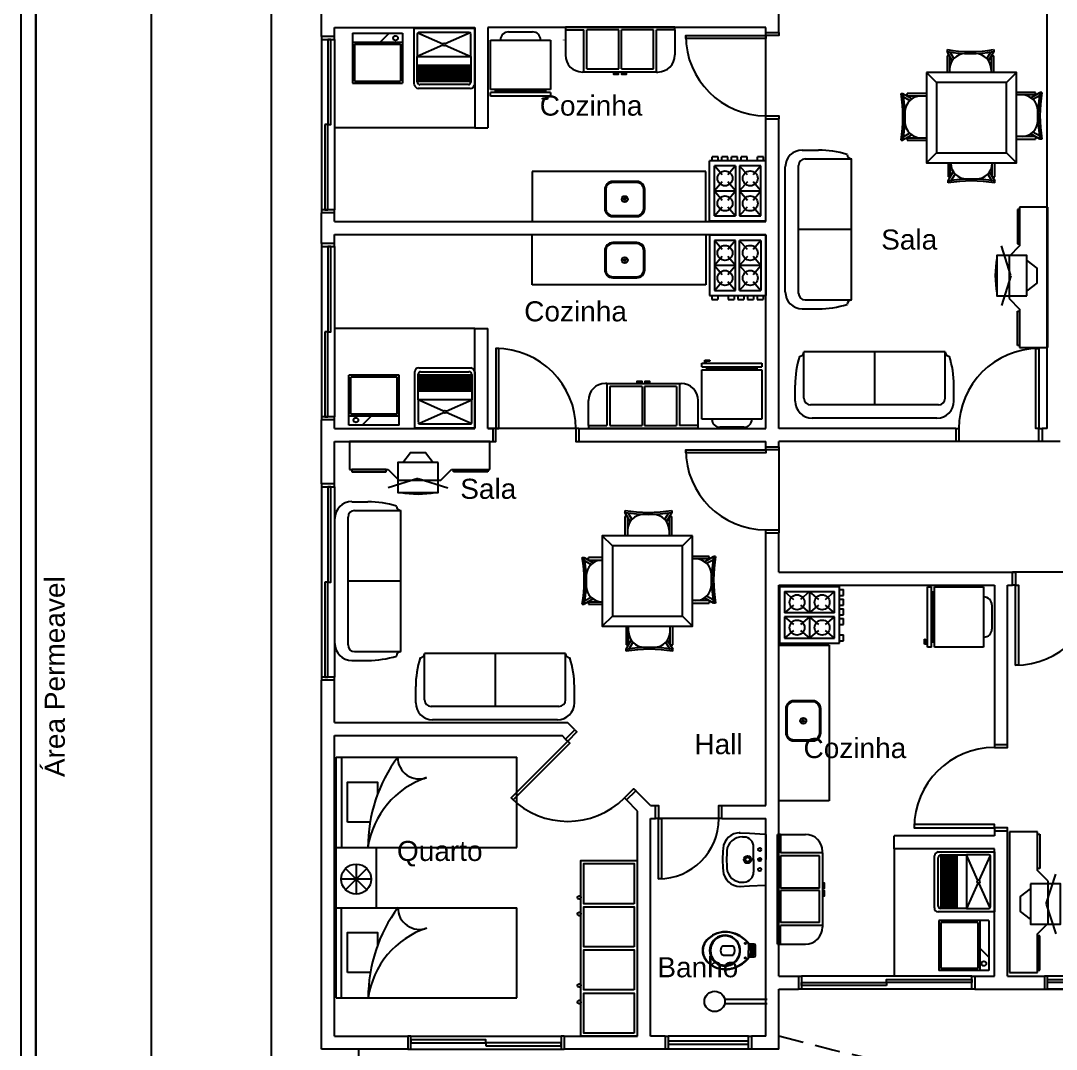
# Model space of a CAD drawing. Extents: x -120 to 178, y 5 to 129.
# Drawn here: x -120.26 to -109.93, y 27.82 to 38.08 of the extents above; entities that cross this region are included whole.
import ezdxf
from ezdxf.enums import TextEntityAlignment as Align

# ---------------------------------------------------------------- set-up
doc = ezdxf.new("R2010")
doc.units = 0
doc.header["$MEASUREMENT"] = 0
doc.linetypes.add('HIDDEN', pattern=[0.375, 0.25, -0.125])
for name, color, linetype in [('janela-porta', 6, 'CONTINUOUS'), ('moveis', 253, 'CONTINUOUS'), ('muro', 6, 'CONTINUOUS'), ('parede', 2, 'CONTINUOUS'), ('piso', 4, 'CONTINUOUS'), ('projecao', 4, 'HIDDEN'), ('texto', 7, 'CONTINUOUS')]:
    doc.layers.add(name, color=color, linetype=linetype)
doc.styles.get("Standard").update_dxf_attribs({"font": 'arial.ttf'})

msp = doc.modelspace()

# ---------------------------------------------------------------- linework, layer by layer
at = {"layer": 'janela-porta', "color": 6, "linetype": 'Continuous'}
for p, q in [((-117.262, 37.895), (-117.262, 36.195)), ((-117.132, 37.895), (-117.132, 36.195)), ((-117.262, 35.83), (-117.262, 34.13)), ((-117.132, 35.83), (-117.132, 34.13)), ((-114.692, 34.013), (-114.722, 34.013)), ((-117.262, 33.433), (-117.262, 31.533)), ((-117.132, 33.433), (-117.132, 31.533)), ((-110.772, 28.553), (-112.472, 28.553)), ((-108.217, 28.553), (-110.017, 28.553)), ((-110.772, 28.423), (-112.472, 28.423)), ((-108.217, 28.423), (-110.017, 28.423)), ((-116.37, 27.953), (-114.87, 27.953)), ((-113.002, 27.953), (-113.802, 27.953)), ((-116.37, 27.823), (-114.87, 27.823)), ((-113.002, 27.823), (-113.802, 27.823))]:
    msp.add_line(p, q, dxfattribs=at)
for points in [[(-117.262, 37.925), (-117.262, 37.895), (-117.132, 37.895), (-117.132, 37.925)], [(-112.697, 37.963), (-112.697, 37.933), (-112.827, 37.933), (-112.827, 37.963)], [(-112.827, 37.103), (-112.827, 37.133), (-112.697, 37.133), (-112.697, 37.103)], [(-117.132, 36.165), (-117.132, 36.195), (-117.262, 36.195), (-117.262, 36.165)], [(-117.262, 35.86), (-117.262, 35.83), (-117.132, 35.83), (-117.132, 35.86)], [(-117.132, 34.1), (-117.132, 34.13), (-117.262, 34.13), (-117.262, 34.1)], [(-115.552, 33.883), (-115.522, 33.883), (-115.522, 34.013), (-115.552, 34.013)], [(-114.692, 34.013), (-114.722, 34.013), (-114.722, 33.883), (-114.692, 33.883)], [(-110.932, 34.013), (-110.902, 34.013), (-110.902, 33.883), (-110.932, 33.883)], [(-110.072, 33.883), (-110.102, 33.883), (-110.102, 34.013), (-110.072, 34.013)], [(-112.697, 33.833), (-112.697, 33.803), (-112.827, 33.803), (-112.827, 33.833)], [(-117.262, 33.463), (-117.262, 33.433), (-117.132, 33.433), (-117.132, 33.463)], [(-112.827, 32.973), (-112.827, 33.003), (-112.697, 33.003), (-112.697, 32.973)], [(-110.367, 32.583), (-110.337, 32.583), (-110.337, 32.453), (-110.367, 32.453)], [(-117.132, 31.503), (-117.132, 31.533), (-117.262, 31.533), (-117.262, 31.503)], [(-114.734, 31.009), (-114.712, 30.988), (-114.804, 30.896), (-114.826, 30.917)], [(-110.547, 30.863), (-110.547, 30.833), (-110.417, 30.833), (-110.417, 30.863)], [(-114.217, 30.309), (-114.239, 30.33), (-114.147, 30.422), (-114.126, 30.401)], [(-113.927, 30.253), (-113.897, 30.253), (-113.897, 30.123), (-113.927, 30.123)], [(-113.267, 30.123), (-113.297, 30.123), (-113.297, 30.253), (-113.267, 30.253)], [(-110.417, 30.003), (-110.417, 30.033), (-110.547, 30.033), (-110.547, 30.003)], [(-112.502, 28.553), (-112.472, 28.553), (-112.472, 28.423), (-112.502, 28.423)], [(-110.742, 28.423), (-110.772, 28.423), (-110.772, 28.553), (-110.742, 28.553)], [(-110.047, 28.423), (-110.017, 28.423), (-110.017, 28.553), (-110.047, 28.553)], [(-116.4, 27.823), (-116.37, 27.823), (-116.37, 27.953), (-116.4, 27.953)], [(-114.84, 27.953), (-114.87, 27.953), (-114.87, 27.823), (-114.84, 27.823)], [(-113.832, 27.953), (-113.802, 27.953), (-113.802, 27.823), (-113.832, 27.823)], [(-112.972, 27.823), (-113.002, 27.823), (-113.002, 27.953), (-112.972, 27.953)]]:
    msp.add_lwpolyline(points, dxfattribs=at)
for points in [[(-112.827, 37.933), (-112.827, 37.903), (-113.627, 37.903), (-113.627, 37.933), (-112.827, 37.933)], [(-117.197, 37.895), (-117.197, 37.045), (-117.167, 37.045), (-117.167, 37.895), (-117.197, 37.895)], [(-117.227, 37.045), (-117.227, 36.195), (-117.197, 36.195), (-117.197, 37.045), (-117.227, 37.045)], [(-117.197, 35.83), (-117.197, 34.98), (-117.167, 34.98), (-117.167, 35.83), (-117.197, 35.83)], [(-117.227, 34.98), (-117.227, 34.13), (-117.197, 34.13), (-117.197, 34.98), (-117.227, 34.98)], [(-115.522, 34.013), (-115.492, 34.013), (-115.492, 34.813), (-115.522, 34.813), (-115.522, 34.013)], [(-110.102, 34.013), (-110.132, 34.013), (-110.132, 34.813), (-110.102, 34.813), (-110.102, 34.013)], [(-112.827, 33.803), (-112.827, 33.773), (-113.627, 33.773), (-113.627, 33.803), (-112.827, 33.803)], [(-117.197, 33.433), (-117.197, 32.483), (-117.167, 32.483), (-117.167, 33.433), (-117.197, 33.433)], [(-117.227, 32.483), (-117.227, 31.533), (-117.197, 31.533), (-117.197, 32.483), (-117.227, 32.483)], [(-110.337, 32.453), (-110.307, 32.453), (-110.307, 31.653), (-110.337, 31.653), (-110.337, 32.453)], [(-114.804, 30.896), (-114.783, 30.875), (-115.349, 30.309), (-115.37, 30.33), (-114.804, 30.896)], [(-113.897, 30.123), (-113.867, 30.123), (-113.867, 29.523), (-113.897, 29.523), (-113.897, 30.123)], [(-110.547, 30.033), (-110.547, 30.063), (-111.347, 30.063), (-111.347, 30.033), (-110.547, 30.033)], [(-111.622, 28.458), (-112.472, 28.458), (-112.472, 28.488), (-111.622, 28.488), (-111.622, 28.458)], [(-110.772, 28.488), (-111.622, 28.488), (-111.622, 28.518), (-110.772, 28.518), (-110.772, 28.488)], [(-110.017, 28.518), (-109.117, 28.518), (-109.117, 28.488), (-110.017, 28.488), (-110.017, 28.518)], [(-116.37, 27.888), (-115.62, 27.888), (-115.62, 27.918), (-116.37, 27.918), (-116.37, 27.888)], [(-113.002, 27.903), (-113.802, 27.903), (-113.802, 27.873), (-113.002, 27.873), (-113.002, 27.903)], [(-115.62, 27.858), (-114.87, 27.858), (-114.87, 27.888), (-115.62, 27.888), (-115.62, 27.858)]]:
    msp.add_lwpolyline(points, close=True, dxfattribs=at)
for centre, radius, start, end in [((-112.827, 37.933), 0.8, 180, 270), ((-115.522, 34.013), 0.8, 0, 90), ((-110.102, 34.013), 0.8, 90, 180), ((-112.827, 33.803), 0.8, 180, 270), ((-110.337, 32.453), 0.8, 270, 0), ((-110.547, 30.033), 0.8, 90, 180), ((-114.804, 30.896), 0.8, 225, 315), ((-113.897, 30.123), 0.6, 270, 360)]:
    msp.add_arc(centre, radius, start, end, dxfattribs=at)
at = {"layer": 'moveis'}
for p, q in [((-116.953, 37.959), (-116.953, 37.459)), ((-116.953, 37.959), (-116.453, 37.959)), ((-116.585, 37.959), (-116.675, 37.869)), ((-116.453, 37.959), (-116.453, 37.459)), ((-116.336, 38.006), (-115.736, 38.006)), ((-116.336, 37.444), (-116.336, 38.006)), ((-116.299, 37.962), (-116.051, 37.85)), ((-115.778, 37.962), (-116.026, 37.85)), ((-115.736, 38.006), (-115.736, 37.443)), ((-115.395, 37.97), (-115.155, 37.97)), ((-114.828, 38.02), (-113.734, 38.02)), ((-114.828, 38.02), (-114.828, 37.99)), ((-114.828, 37.99), (-114.643, 37.99)), ((-114.828, 37.99), (-114.828, 37.74)), ((-114.643, 37.57), (-114.643, 37.99)), ((-114.613, 37.6), (-114.613, 37.99)), ((-114.293, 37.99), (-114.613, 37.99)), ((-114.293, 37.6), (-114.293, 37.99)), ((-114.269, 37.6), (-114.269, 37.99)), ((-113.949, 37.99), (-114.269, 37.99)), ((-113.949, 37.6), (-113.949, 37.99)), ((-113.734, 37.99), (-113.919, 37.99)), ((-113.919, 37.57), (-113.919, 37.99)), ((-113.734, 37.99), (-113.734, 38.02)), ((-113.734, 37.99), (-113.734, 37.74)), ((-116.933, 37.849), (-116.933, 37.479)), ((-116.473, 37.849), (-116.473, 37.479)), ((-116.051, 37.839), (-116.306, 37.725)), ((-116.026, 37.839), (-115.771, 37.725)), ((-115.575, 37.397), (-115.575, 37.887)), ((-115.575, 37.887), (-114.975, 37.887)), ((-115.475, 37.887), (-115.475, 37.89)), ((-114.975, 37.887), (-114.975, 37.397)), ((-114.845, 37.89), (-114.845, 37.887)), ((-111.019, 37.793), (-111.019, 37.773)), ((-110.967, 37.684), (-111.019, 37.773)), ((-111.019, 37.731), (-111.019, 37.564)), ((-110.994, 37.731), (-111.019, 37.731)), ((-110.994, 37.731), (-110.994, 37.564)), ((-110.951, 37.704), (-110.988, 37.768)), ((-110.737, 37.754), (-110.836, 37.754)), ((-110.585, 37.768), (-110.622, 37.704)), ((-110.554, 37.773), (-110.606, 37.684)), ((-110.579, 37.731), (-110.579, 37.564)), ((-110.579, 37.731), (-110.554, 37.731)), ((-110.554, 37.793), (-110.554, 37.773)), ((-110.554, 37.564), (-110.554, 37.731)), ((-115.771, 37.634), (-116.306, 37.634)), ((-115.771, 37.624), (-116.306, 37.624)), ((-115.771, 37.614), (-116.306, 37.614)), ((-115.771, 37.604), (-116.306, 37.604)), ((-115.771, 37.594), (-116.306, 37.594)), ((-115.771, 37.579), (-116.306, 37.579)), ((-115.771, 37.564), (-116.306, 37.564)), ((-115.771, 37.549), (-116.306, 37.549)), ((-115.771, 37.534), (-116.306, 37.534)), ((-115.771, 37.514), (-116.306, 37.514)), ((-114.643, 37.57), (-114.658, 37.57)), ((-113.919, 37.57), (-114.643, 37.57)), ((-114.613, 37.6), (-114.293, 37.6)), ((-114.269, 37.6), (-113.949, 37.6)), ((-113.919, 37.57), (-113.904, 37.57)), ((-111.225, 37.564), (-111.125, 37.464)), ((-110.425, 37.464), (-110.325, 37.564)), ((-116.953, 37.459), (-116.453, 37.459)), ((-116.933, 37.479), (-116.473, 37.479)), ((-115.771, 37.494), (-116.306, 37.494)), ((-115.771, 37.474), (-116.306, 37.474)), ((-115.776, 37.406), (-116.295, 37.406)), ((-114.975, 37.397), (-115.575, 37.397)), ((-114.975, 37.367), (-115.575, 37.367)), ((-115.575, 37.329), (-115.575, 37.367)), ((-114.975, 37.329), (-115.575, 37.329)), ((-115.525, 37.367), (-115.525, 37.397)), ((-115.025, 37.389), (-115.525, 37.389)), ((-115.025, 37.382), (-115.525, 37.382)), ((-115.025, 37.375), (-115.525, 37.375)), ((-115.055, 37.299), (-115.055, 37.309)), ((-115.055, 37.309), (-115.015, 37.309)), ((-115.025, 37.397), (-115.025, 37.367)), ((-115.015, 37.309), (-115.015, 37.329)), ((-115.005, 37.329), (-115.005, 37.299)), ((-114.975, 37.367), (-114.975, 37.329)), ((-111.478, 37.355), (-111.459, 37.355)), ((-111.459, 37.355), (-111.369, 37.304)), ((-111.454, 37.324), (-111.39, 37.287)), ((-111.225, 37.355), (-111.416, 37.355)), ((-111.416, 37.331), (-111.416, 37.355)), ((-111.416, 37.331), (-111.225, 37.331)), ((-110.136, 37.366), (-110.325, 37.366)), ((-110.136, 37.341), (-110.325, 37.341)), ((-110.183, 37.314), (-110.093, 37.366)), ((-110.162, 37.298), (-110.098, 37.335)), ((-110.136, 37.341), (-110.136, 37.366)), ((-110.073, 37.366), (-110.093, 37.366)), ((-115.005, 37.299), (-115.055, 37.299)), ((-111.439, 37.172), (-111.439, 37.073)), ((-110.113, 37.084), (-110.113, 37.183)), ((-111.478, 36.89), (-111.459, 36.89)), ((-111.369, 36.942), (-111.459, 36.89)), ((-111.39, 36.959), (-111.454, 36.922)), ((-111.416, 36.915), (-111.225, 36.915)), ((-111.416, 36.915), (-111.416, 36.89)), ((-111.416, 36.89), (-111.225, 36.89)), ((-110.136, 36.926), (-110.325, 36.926)), ((-110.325, 36.901), (-110.136, 36.901)), ((-110.093, 36.901), (-110.183, 36.953)), ((-110.098, 36.932), (-110.162, 36.969)), ((-110.136, 36.926), (-110.136, 36.901)), ((-110.073, 36.901), (-110.093, 36.901)), ((-112.464, 36.792), (-112.303, 36.792)), ((-112.827, 36.684), (-113.391, 36.684)), ((-113.391, 36.084), (-113.391, 36.684)), ((-113.363, 36.684), (-113.363, 36.724)), ((-113.303, 36.724), (-113.363, 36.724)), ((-113.303, 36.684), (-113.303, 36.724)), ((-113.207, 36.724), (-113.267, 36.724)), ((-113.267, 36.684), (-113.267, 36.724)), ((-113.207, 36.684), (-113.207, 36.724)), ((-113.11, 36.724), (-113.17, 36.724)), ((-113.17, 36.684), (-113.17, 36.724)), ((-113.11, 36.684), (-113.11, 36.724)), ((-113.073, 36.684), (-113.073, 36.724)), ((-113.013, 36.724), (-113.073, 36.724)), ((-113.013, 36.684), (-113.013, 36.724)), ((-112.852, 36.724), (-112.912, 36.724)), ((-112.912, 36.684), (-112.912, 36.724)), ((-112.852, 36.684), (-112.852, 36.724)), ((-112.827, 36.084), (-112.827, 36.684)), ((-112.435, 36.704), (-111.973, 36.704)), ((-111.973, 35.296), (-111.973, 36.704)), ((-111.125, 36.764), (-111.225, 36.664)), ((-110.425, 36.764), (-110.325, 36.664)), ((-113.427, 36.578), (-115.16, 36.578)), ((-115.16, 36.578), (-115.16, 36.078)), ((-113.427, 36.078), (-113.427, 36.578)), ((-113.341, 36.134), (-113.341, 36.634)), ((-113.129, 36.634), (-113.341, 36.634)), ((-113.264, 36.543), (-113.341, 36.634)), ((-113.129, 36.634), (-113.206, 36.543)), ((-113.129, 36.634), (-113.129, 36.134)), ((-112.877, 36.634), (-113.089, 36.634)), ((-113.089, 36.634), (-113.089, 36.134)), ((-113.012, 36.543), (-113.089, 36.634)), ((-112.877, 36.634), (-112.954, 36.543)), ((-112.877, 36.134), (-112.877, 36.634)), ((-112.633, 35.377), (-112.633, 36.623)), ((-112.501, 35.362), (-112.501, 36.638)), ((-111.008, 36.664), (-111.008, 36.526)), ((-110.984, 36.526), (-110.984, 36.664)), ((-110.568, 36.526), (-110.568, 36.664)), ((-110.543, 36.526), (-110.543, 36.664)), ((-114.115, 36.478), (-114.355, 36.478)), ((-113.264, 36.475), (-113.341, 36.384)), ((-113.129, 36.384), (-113.206, 36.475)), ((-113.012, 36.475), (-113.089, 36.384)), ((-112.877, 36.384), (-112.954, 36.475)), ((-111.008, 36.483), (-110.957, 36.572)), ((-110.984, 36.526), (-111.008, 36.526)), ((-111.008, 36.463), (-111.008, 36.483)), ((-110.977, 36.488), (-110.94, 36.552)), ((-110.825, 36.503), (-110.726, 36.503)), ((-110.612, 36.552), (-110.575, 36.488)), ((-110.595, 36.572), (-110.543, 36.483)), ((-110.568, 36.526), (-110.543, 36.526)), ((-110.543, 36.463), (-110.543, 36.483)), ((-114.435, 36.398), (-114.435, 36.208)), ((-114.425, 36.398), (-114.425, 36.208)), ((-114.115, 36.468), (-114.355, 36.468)), ((-114.045, 36.208), (-114.045, 36.398)), ((-114.035, 36.208), (-114.035, 36.398)), ((-113.341, 36.384), (-113.129, 36.384)), ((-113.341, 36.384), (-113.264, 36.293)), ((-113.206, 36.293), (-113.129, 36.384)), ((-113.089, 36.384), (-112.877, 36.384)), ((-113.089, 36.384), (-113.012, 36.293)), ((-112.954, 36.293), (-112.877, 36.384)), ((-113.341, 36.134), (-113.264, 36.225)), ((-113.206, 36.225), (-113.129, 36.134)), ((-113.089, 36.134), (-113.012, 36.225)), ((-112.954, 36.225), (-112.877, 36.134)), ((-110.295, 36.2), (-110.316, 36.2)), ((-110.316, 36.2), (-110.316, 35.857)), ((-110.295, 36.221), (-110.295, 35.836)), ((-110.015, 36.221), (-110.295, 36.221)), ((-110.295, 35.857), (-110.295, 36.2)), ((-110.015, 34.821), (-110.015, 36.221)), ((-114.355, 36.138), (-114.115, 36.138)), ((-114.355, 36.128), (-114.115, 36.128)), ((-113.391, 36.084), (-112.827, 36.084)), ((-113.341, 36.134), (-113.129, 36.134)), ((-113.089, 36.134), (-112.877, 36.134)), ((-111.973, 36), (-112.501, 36)), ((-115.16, 35.448), (-115.16, 35.948)), ((-114.115, 35.868), (-114.355, 35.868)), ((-114.115, 35.858), (-114.355, 35.858)), ((-113.427, 35.948), (-113.427, 35.448)), ((-113.391, 35.941), (-113.391, 35.341)), ((-112.827, 35.941), (-113.391, 35.941)), ((-113.341, 35.891), (-113.341, 35.391)), ((-113.129, 35.891), (-113.341, 35.891)), ((-113.264, 35.8), (-113.341, 35.891)), ((-113.129, 35.891), (-113.206, 35.8)), ((-113.129, 35.391), (-113.129, 35.891)), ((-112.877, 35.891), (-113.089, 35.891)), ((-113.089, 35.391), (-113.089, 35.891)), ((-113.012, 35.8), (-113.089, 35.891)), ((-112.877, 35.891), (-112.954, 35.8)), ((-112.877, 35.891), (-112.877, 35.391)), ((-112.827, 35.941), (-112.827, 35.341)), ((-110.316, 35.857), (-110.295, 35.857)), ((-114.435, 35.788), (-114.435, 35.598)), ((-114.425, 35.788), (-114.425, 35.598)), ((-114.045, 35.598), (-114.045, 35.788)), ((-114.035, 35.598), (-114.035, 35.788)), ((-110.382, 35.541), (-110.476, 35.836)), ((-110.295, 35.836), (-110.4, 35.731)), ((-113.264, 35.731), (-113.341, 35.641)), ((-113.129, 35.641), (-113.206, 35.731)), ((-113.012, 35.731), (-113.089, 35.641)), ((-112.877, 35.641), (-112.954, 35.731)), ((-110.4, 35.731), (-110.4, 35.311)), ((-113.129, 35.641), (-113.341, 35.641)), ((-113.341, 35.641), (-113.264, 35.55)), ((-113.206, 35.55), (-113.129, 35.641)), ((-112.877, 35.641), (-113.089, 35.641)), ((-113.089, 35.641), (-113.012, 35.55)), ((-112.954, 35.55), (-112.877, 35.641)), ((-113.427, 35.448), (-115.16, 35.448)), ((-114.355, 35.528), (-114.115, 35.528)), ((-114.355, 35.518), (-114.115, 35.518)), ((-113.341, 35.391), (-113.264, 35.481)), ((-113.206, 35.481), (-113.129, 35.391)), ((-113.089, 35.391), (-113.012, 35.481)), ((-112.954, 35.481), (-112.877, 35.391)), ((-110.382, 35.536), (-110.476, 35.241)), ((-113.391, 35.341), (-112.827, 35.341)), ((-113.366, 35.341), (-113.366, 35.301)), ((-113.341, 35.391), (-113.129, 35.391)), ((-113.306, 35.341), (-113.306, 35.301)), ((-113.205, 35.341), (-113.205, 35.301)), ((-113.145, 35.341), (-113.145, 35.301)), ((-113.108, 35.341), (-113.108, 35.301)), ((-113.089, 35.391), (-112.877, 35.391)), ((-113.048, 35.341), (-113.048, 35.301)), ((-113.012, 35.341), (-113.012, 35.301)), ((-112.952, 35.341), (-112.952, 35.301)), ((-112.915, 35.341), (-112.915, 35.301)), ((-112.855, 35.341), (-112.855, 35.301)), ((-113.366, 35.301), (-113.306, 35.301)), ((-113.205, 35.301), (-113.145, 35.301)), ((-113.108, 35.301), (-113.048, 35.301)), ((-113.012, 35.301), (-112.952, 35.301)), ((-112.915, 35.301), (-112.855, 35.301)), ((-112.435, 35.296), (-111.973, 35.296)), ((-110.4, 35.311), (-110.295, 35.206)), ((-112.464, 35.208), (-112.303, 35.208)), ((-110.316, 34.842), (-110.316, 35.185)), ((-110.316, 35.185), (-110.295, 35.185)), ((-110.295, 35.206), (-110.295, 34.821)), ((-110.295, 35.185), (-110.295, 34.842)), ((-110.295, 34.842), (-110.316, 34.842)), ((-110.295, 34.821), (-110.015, 34.821)), ((-112.447, 34.316), (-112.447, 34.778)), ((-111.039, 34.778), (-112.447, 34.778)), ((-111.743, 34.778), (-111.743, 34.25)), ((-111.039, 34.316), (-111.039, 34.778)), ((-116.291, 34.619), (-115.772, 34.619)), ((-113.466, 34.629), (-113.466, 34.667)), ((-113.466, 34.667), (-112.866, 34.667)), ((-113.466, 34.629), (-112.866, 34.629)), ((-113.436, 34.667), (-113.436, 34.697)), ((-113.436, 34.697), (-113.386, 34.697)), ((-113.386, 34.687), (-113.426, 34.687)), ((-113.426, 34.687), (-113.426, 34.667)), ((-113.416, 34.599), (-113.416, 34.629)), ((-113.416, 34.621), (-112.916, 34.621)), ((-113.416, 34.614), (-112.916, 34.614)), ((-113.386, 34.697), (-113.386, 34.687)), ((-112.916, 34.629), (-112.916, 34.599)), ((-112.866, 34.667), (-112.866, 34.629)), ((-116.487, 34.547), (-116.987, 34.547)), ((-116.987, 34.047), (-116.987, 34.547)), ((-116.507, 34.527), (-116.967, 34.527)), ((-116.967, 34.157), (-116.967, 34.527)), ((-116.507, 34.157), (-116.507, 34.527)), ((-116.487, 34.047), (-116.487, 34.547)), ((-116.331, 34.019), (-116.331, 34.582)), ((-116.296, 34.551), (-115.762, 34.551)), ((-116.296, 34.531), (-115.762, 34.531)), ((-116.296, 34.511), (-115.762, 34.511)), ((-115.731, 34.581), (-115.731, 34.019)), ((-113.466, 34.599), (-112.866, 34.599)), ((-113.466, 34.109), (-113.466, 34.599)), ((-113.416, 34.607), (-112.916, 34.607)), ((-112.866, 34.599), (-112.866, 34.109)), ((-116.296, 34.491), (-115.762, 34.491)), ((-116.296, 34.476), (-115.762, 34.476)), ((-116.296, 34.461), (-115.762, 34.461)), ((-116.296, 34.446), (-115.762, 34.446)), ((-116.296, 34.431), (-115.762, 34.431)), ((-116.296, 34.421), (-115.762, 34.421)), ((-116.296, 34.411), (-115.762, 34.411)), ((-114.413, 34.464), (-114.428, 34.464)), ((-114.413, 34.464), (-113.688, 34.464)), ((-114.413, 34.464), (-114.413, 34.044)), ((-114.383, 34.434), (-114.383, 34.044)), ((-114.063, 34.434), (-114.383, 34.434)), ((-114.063, 34.434), (-114.063, 34.044)), ((-114.038, 34.434), (-114.038, 34.044)), ((-113.718, 34.434), (-114.038, 34.434)), ((-113.718, 34.434), (-113.718, 34.044)), ((-113.688, 34.464), (-113.688, 34.044)), ((-113.688, 34.464), (-113.673, 34.464)), ((-112.535, 34.287), (-112.535, 34.448)), ((-110.951, 34.287), (-110.951, 34.448)), ((-116.296, 34.401), (-115.762, 34.401)), ((-116.296, 34.391), (-115.762, 34.391)), ((-116.042, 34.186), (-116.296, 34.3)), ((-116.016, 34.186), (-115.762, 34.3)), ((-114.598, 34.044), (-114.598, 34.294)), ((-113.503, 34.044), (-113.503, 34.294)), ((-111.105, 34.25), (-112.381, 34.25)), ((-116.855, 34.047), (-116.765, 34.137)), ((-116.289, 34.063), (-116.042, 34.174)), ((-115.769, 34.063), (-116.016, 34.174)), ((-112.866, 34.109), (-113.466, 34.109)), ((-113.366, 34.106), (-113.366, 34.109)), ((-112.966, 34.109), (-112.966, 34.106)), ((-111.12, 34.118), (-112.366, 34.118)), ((-116.487, 34.047), (-116.987, 34.047)), ((-115.731, 34.019), (-116.331, 34.019)), ((-114.598, 34.044), (-114.598, 34.014)), ((-114.598, 34.044), (-114.413, 34.044)), ((-113.503, 34.014), (-114.598, 34.014)), ((-114.383, 34.044), (-114.063, 34.044)), ((-114.038, 34.044), (-113.718, 34.044)), ((-113.503, 34.044), (-113.688, 34.044)), ((-113.503, 34.014), (-113.503, 34.044)), ((-113.046, 34.026), (-113.286, 34.026)), ((-115.58, 33.884), (-116.98, 33.884)), ((-116.98, 33.884), (-116.98, 33.604)), ((-115.58, 33.604), (-115.58, 33.884)), ((-116.98, 33.604), (-116.595, 33.604)), ((-116.616, 33.604), (-116.959, 33.604)), ((-116.959, 33.604), (-116.959, 33.583)), ((-116.959, 33.583), (-116.616, 33.583)), ((-116.616, 33.583), (-116.616, 33.604)), ((-116.595, 33.604), (-116.49, 33.499)), ((-116.07, 33.499), (-115.965, 33.604)), ((-115.965, 33.604), (-115.58, 33.604)), ((-115.944, 33.604), (-115.601, 33.604)), ((-115.944, 33.583), (-115.944, 33.604)), ((-115.601, 33.583), (-115.944, 33.583)), ((-115.601, 33.604), (-115.601, 33.583)), ((-116.3, 33.517), (-116.596, 33.422)), ((-116.49, 33.499), (-116.07, 33.499)), ((-116.295, 33.517), (-116, 33.422)), ((-116.959, 33.284), (-116.798, 33.284)), ((-116.93, 33.196), (-116.468, 33.196)), ((-116.468, 31.789), (-116.468, 33.196)), ((-114.233, 33.197), (-114.233, 33.177)), ((-114.181, 33.088), (-114.233, 33.177)), ((-114.164, 33.109), (-114.201, 33.172)), ((-113.799, 33.172), (-113.836, 33.109)), ((-113.767, 33.177), (-113.819, 33.088)), ((-113.767, 33.197), (-113.767, 33.177)), ((-117.127, 31.87), (-117.127, 33.116)), ((-116.996, 31.855), (-116.996, 33.13)), ((-114.233, 33.135), (-114.233, 32.944)), ((-114.208, 33.135), (-114.233, 33.135)), ((-114.208, 33.135), (-114.208, 32.944)), ((-113.951, 33.158), (-114.05, 33.158)), ((-113.792, 33.135), (-113.792, 32.944)), ((-113.792, 33.135), (-113.767, 33.135)), ((-113.767, 32.944), (-113.767, 33.135)), ((-114.359, 32.844), (-114.459, 32.944)), ((-113.559, 32.944), (-113.659, 32.844)), ((-114.66, 32.727), (-114.64, 32.727)), ((-114.64, 32.727), (-114.55, 32.675)), ((-114.635, 32.696), (-114.571, 32.659)), ((-114.459, 32.727), (-114.597, 32.727)), ((-114.597, 32.702), (-114.597, 32.727)), ((-114.597, 32.702), (-114.459, 32.702)), ((-113.392, 32.738), (-113.559, 32.738)), ((-113.392, 32.713), (-113.559, 32.713)), ((-113.439, 32.686), (-113.349, 32.738)), ((-113.418, 32.67), (-113.354, 32.706)), ((-113.392, 32.713), (-113.392, 32.738)), ((-113.33, 32.738), (-113.349, 32.738)), ((-113.369, 32.456), (-113.369, 32.555)), ((-116.468, 32.493), (-116.996, 32.493)), ((-114.62, 32.544), (-114.62, 32.445)), ((-113.354, 32.304), (-113.418, 32.341)), ((-112.691, 32.437), (-112.691, 31.873)), ((-112.691, 32.437), (-112.091, 32.437)), ((-112.641, 32.387), (-112.141, 32.387)), ((-112.641, 32.387), (-112.641, 32.175)), ((-112.641, 32.387), (-112.55, 32.31)), ((-112.391, 32.387), (-112.481, 32.31)), ((-112.391, 32.387), (-112.391, 32.175)), ((-112.3, 32.31), (-112.391, 32.387)), ((-112.231, 32.31), (-112.141, 32.387)), ((-112.141, 32.175), (-112.141, 32.387)), ((-112.091, 31.873), (-112.091, 32.437)), ((-112.091, 32.409), (-112.051, 32.409)), ((-112.091, 32.349), (-112.051, 32.349)), ((-112.051, 32.349), (-112.051, 32.409)), ((-111.213, 32.434), (-111.175, 32.434)), ((-111.213, 31.834), (-111.213, 32.434)), ((-111.175, 31.834), (-111.175, 32.434)), ((-111.175, 32.384), (-111.145, 32.384)), ((-111.167, 31.884), (-111.167, 32.384)), ((-111.16, 31.884), (-111.16, 32.384)), ((-111.153, 31.884), (-111.153, 32.384)), ((-111.145, 32.434), (-110.655, 32.434)), ((-111.145, 31.834), (-111.145, 32.434)), ((-110.655, 32.434), (-110.655, 31.834)), ((-114.66, 32.262), (-114.64, 32.262)), ((-114.55, 32.314), (-114.64, 32.262)), ((-114.571, 32.33), (-114.635, 32.294)), ((-114.597, 32.287), (-114.459, 32.287)), ((-114.597, 32.287), (-114.597, 32.262)), ((-114.597, 32.262), (-114.459, 32.262)), ((-113.392, 32.298), (-113.559, 32.298)), ((-113.559, 32.273), (-113.392, 32.273)), ((-113.349, 32.273), (-113.439, 32.325)), ((-113.392, 32.298), (-113.392, 32.273)), ((-113.33, 32.273), (-113.349, 32.273)), ((-112.55, 32.252), (-112.641, 32.175)), ((-112.481, 32.252), (-112.391, 32.175)), ((-112.391, 32.175), (-112.3, 32.252)), ((-112.141, 32.175), (-112.231, 32.252)), ((-112.091, 32.313), (-112.051, 32.313)), ((-112.091, 32.253), (-112.051, 32.253)), ((-112.051, 32.253), (-112.051, 32.313)), ((-110.655, 32.334), (-110.652, 32.334)), ((-110.572, 32.254), (-110.572, 32.014)), ((-114.359, 32.144), (-114.459, 32.044)), ((-113.659, 32.144), (-113.559, 32.044)), ((-112.141, 32.175), (-112.641, 32.175)), ((-112.141, 32.135), (-112.641, 32.135)), ((-112.641, 32.135), (-112.641, 31.923)), ((-112.641, 32.135), (-112.55, 32.058)), ((-112.391, 32.135), (-112.481, 32.058)), ((-112.391, 32.135), (-112.391, 31.923)), ((-112.3, 32.058), (-112.391, 32.135)), ((-112.231, 32.058), (-112.141, 32.135)), ((-112.141, 31.923), (-112.141, 32.135)), ((-112.091, 32.216), (-112.051, 32.216)), ((-112.091, 32.156), (-112.051, 32.156)), ((-112.051, 32.156), (-112.051, 32.216)), ((-114.222, 32.044), (-114.222, 31.855)), ((-114.197, 31.855), (-114.197, 32.044)), ((-113.782, 31.855), (-113.782, 32.044)), ((-113.757, 31.855), (-113.757, 32.044)), ((-112.091, 32.119), (-112.051, 32.119)), ((-112.091, 32.059), (-112.051, 32.059)), ((-112.051, 32.059), (-112.051, 32.119)), ((-112.55, 32), (-112.641, 31.923)), ((-112.481, 32), (-112.391, 31.923)), ((-112.391, 31.923), (-112.3, 32)), ((-112.141, 31.923), (-112.231, 32)), ((-112.091, 31.958), (-112.051, 31.958)), ((-112.051, 31.898), (-112.051, 31.958)), ((-110.652, 31.934), (-110.655, 31.934)), ((-114.222, 31.812), (-114.17, 31.901)), ((-114.197, 31.855), (-114.222, 31.855)), ((-114.19, 31.817), (-114.153, 31.881)), ((-114.039, 31.832), (-113.94, 31.832)), ((-113.825, 31.881), (-113.788, 31.817)), ((-113.809, 31.901), (-113.757, 31.812)), ((-113.782, 31.855), (-113.757, 31.855)), ((-112.697, 31.853), (-112.197, 31.853)), ((-112.691, 31.873), (-112.091, 31.873)), ((-112.641, 31.923), (-112.141, 31.923)), ((-112.197, 31.853), (-112.197, 30.302)), ((-112.091, 31.898), (-112.051, 31.898)), ((-111.243, 31.864), (-111.243, 31.914)), ((-111.243, 31.914), (-111.233, 31.914)), ((-111.213, 31.864), (-111.243, 31.864)), ((-111.233, 31.914), (-111.233, 31.874)), ((-111.233, 31.874), (-111.213, 31.874)), ((-111.175, 31.834), (-111.213, 31.834)), ((-111.145, 31.884), (-111.175, 31.884)), ((-110.655, 31.834), (-111.145, 31.834)), ((-116.93, 31.789), (-116.468, 31.789)), ((-116.233, 31.308), (-116.233, 31.77)), ((-114.826, 31.77), (-116.233, 31.77)), ((-115.529, 31.77), (-115.529, 31.242)), ((-114.826, 31.308), (-114.826, 31.77)), ((-114.222, 31.792), (-114.222, 31.812)), ((-113.757, 31.792), (-113.757, 31.812)), ((-116.959, 31.701), (-116.798, 31.701)), ((-116.321, 31.279), (-116.321, 31.44)), ((-114.738, 31.279), (-114.738, 31.44)), ((-114.892, 31.242), (-116.167, 31.242)), ((-112.629, 31.219), (-112.629, 30.979)), ((-112.619, 31.219), (-112.619, 30.979)), ((-112.359, 31.299), (-112.549, 31.299)), ((-112.359, 31.289), (-112.549, 31.289)), ((-112.289, 30.979), (-112.289, 31.219)), ((-112.279, 30.979), (-112.279, 31.219)), ((-114.906, 31.11), (-116.152, 31.11)), ((-112.549, 30.909), (-112.359, 30.909)), ((-112.549, 30.899), (-112.359, 30.899)), ((-117.113, 30.735), (-115.313, 30.735)), ((-117.113, 28.335), (-117.113, 30.735)), ((-117.063, 30.735), (-117.063, 29.835)), ((-115.313, 29.835), (-115.313, 30.735)), ((-112.197, 30.302), (-112.697, 30.302)), ((-113.094, 29.982), (-112.989, 29.977)), ((-113.085, 29.982), (-113.094, 29.982)), ((-112.989, 29.977), (-112.834, 29.969)), ((-112.712, 28.872), (-112.712, 29.966)), ((-112.682, 29.966), (-112.712, 29.966)), ((-112.682, 29.966), (-112.682, 29.781)), ((-112.682, 29.966), (-112.432, 29.966)), ((-110.116, 29.99), (-110.396, 29.99)), ((-110.396, 29.99), (-110.396, 28.59)), ((-110.116, 29.605), (-110.116, 29.99)), ((-110.116, 29.626), (-110.116, 29.969)), ((-110.116, 29.969), (-110.095, 29.969)), ((-110.095, 29.969), (-110.095, 29.626)), ((-113.059, 29.94), (-113.044, 29.94)), ((-112.829, 29.964), (-112.829, 29.715)), ((-117.113, 29.835), (-115.313, 29.835)), ((-116.713, 29.235), (-116.713, 29.835)), ((-112.949, 29.715), (-112.949, 29.84)), ((-112.262, 29.781), (-112.682, 29.781)), ((-112.262, 29.781), (-112.262, 29.796)), ((-112.262, 29.781), (-112.262, 29.057)), ((-111.108, 29.792), (-110.546, 29.792)), ((-111.078, 29.227), (-111.078, 29.761)), ((-111.058, 29.227), (-111.058, 29.761)), ((-111.038, 29.227), (-111.038, 29.761)), ((-111.018, 29.227), (-111.018, 29.761)), ((-111.003, 29.227), (-111.003, 29.761)), ((-110.988, 29.227), (-110.988, 29.761)), ((-110.973, 29.227), (-110.973, 29.761)), ((-110.958, 29.227), (-110.958, 29.761)), ((-110.948, 29.227), (-110.948, 29.761)), ((-110.938, 29.227), (-110.938, 29.761)), ((-110.928, 29.227), (-110.928, 29.761)), ((-110.918, 29.227), (-110.918, 29.761)), ((-110.713, 29.507), (-110.827, 29.761)), ((-110.546, 29.792), (-110.546, 29.192)), ((-116.915, 29.67), (-116.915, 29.37)), ((-112.949, 29.715), (-112.949, 29.59)), ((-112.879, 29.715), (-112.899, 29.715)), ((-112.889, 29.725), (-112.889, 29.705)), ((-112.829, 29.466), (-112.829, 29.715)), ((-112.292, 29.751), (-112.682, 29.751)), ((-112.682, 29.751), (-112.682, 29.431)), ((-112.292, 29.431), (-112.292, 29.751)), ((-111.146, 29.232), (-111.146, 29.751)), ((-110.59, 29.755), (-110.701, 29.507)), ((-116.809, 29.414), (-117.021, 29.626)), ((-116.809, 29.626), (-117.021, 29.414)), ((-110.095, 29.626), (-110.116, 29.626)), ((-110.011, 29.5), (-110.116, 29.605)), ((-110.029, 29.275), (-109.935, 29.57)), ((-116.765, 29.52), (-117.065, 29.52)), ((-113.094, 29.447), (-112.989, 29.453)), ((-113.059, 29.489), (-113.044, 29.49)), ((-112.989, 29.453), (-112.834, 29.461)), ((-110.713, 29.481), (-110.827, 29.227)), ((-110.59, 29.234), (-110.701, 29.482)), ((-110.011, 29.08), (-110.011, 29.5)), ((-112.292, 29.431), (-112.682, 29.431)), ((-112.292, 29.407), (-112.682, 29.407)), ((-112.682, 29.407), (-112.682, 29.087)), ((-112.292, 29.087), (-112.292, 29.407)), ((-110.029, 29.27), (-109.935, 28.974)), ((-117.113, 29.235), (-115.313, 29.235)), ((-117.063, 28.335), (-117.063, 29.235)), ((-115.313, 28.335), (-115.313, 29.235)), ((-110.546, 29.192), (-111.109, 29.192)), ((-112.292, 29.087), (-112.682, 29.087)), ((-112.682, 28.872), (-112.682, 29.057)), ((-112.262, 29.057), (-112.682, 29.057)), ((-112.262, 29.057), (-112.262, 29.042)), ((-110.602, 29.108), (-111.102, 29.108)), ((-111.102, 29.108), (-111.102, 28.608)), ((-110.712, 29.088), (-111.082, 29.088)), ((-111.082, 29.088), (-111.082, 28.628)), ((-110.602, 29.108), (-110.602, 28.608)), ((-110.116, 28.975), (-110.011, 29.08)), ((-110.116, 28.59), (-110.116, 28.975)), ((-110.116, 28.954), (-110.116, 28.611)), ((-110.095, 28.954), (-110.116, 28.954)), ((-110.095, 28.611), (-110.095, 28.954)), ((-113.155, 28.852), (-113.251, 28.852)), ((-113.001, 28.876), (-113.001, 28.882)), ((-113.001, 28.87), (-113.001, 28.876)), ((-113.001, 28.87), (-113.001, 28.807)), ((-112.943, 28.87), (-113.001, 28.87)), ((-112.957, 28.86), (-113.001, 28.86)), ((-112.993, 28.843), (-112.982, 28.843)), ((-112.977, 28.807), (-112.977, 28.843)), ((-112.966, 28.839), (-112.966, 28.807)), ((-112.949, 28.807), (-112.949, 28.852)), ((-112.931, 28.807), (-112.931, 28.859)), ((-112.712, 28.872), (-112.682, 28.872)), ((-112.682, 28.872), (-112.432, 28.872)), ((-110.602, 28.741), (-110.692, 28.83)), ((-113.251, 28.763), (-113.155, 28.763)), ((-113.001, 28.745), (-113.001, 28.807)), ((-113.001, 28.755), (-112.957, 28.755)), ((-113.001, 28.745), (-112.943, 28.745)), ((-113.001, 28.738), (-113.001, 28.745)), ((-113.001, 28.733), (-113.001, 28.738)), ((-112.993, 28.771), (-112.982, 28.771)), ((-112.977, 28.772), (-112.977, 28.807)), ((-112.966, 28.776), (-112.966, 28.807)), ((-112.949, 28.762), (-112.949, 28.807)), ((-112.931, 28.756), (-112.931, 28.807)), ((-110.712, 28.628), (-111.082, 28.628)), ((-110.602, 28.608), (-111.102, 28.608)), ((-110.396, 28.59), (-110.116, 28.59)), ((-110.116, 28.611), (-110.095, 28.611)), ((-117.113, 28.335), (-115.313, 28.335)), ((-112.813, 28.32), (-113.238, 28.32)), ((-113.238, 28.28), (-112.813, 28.28))]:
    msp.add_line(p, q, dxfattribs=at)
for points in [[(-116.306, 37.95), (-116.306, 37.725)], [(-116.306, 37.725), (-115.771, 37.725), (-115.771, 37.949)], [(-115.786, 37.965), (-116.292, 37.965)], [(-116.953, 37.869), (-116.453, 37.869)], [(-116.933, 37.849), (-116.473, 37.849)], [(-116.306, 37.725), (-115.771, 37.725), (-115.771, 37.468)], [(-116.306, 37.473), (-116.306, 37.725)], [(-115.794, 37.444), (-116.277, 37.444)], [(-110.222, 35.689), (-110.122, 35.614), (-110.122, 35.464), (-110.222, 35.389)], [(-115.762, 34.3), (-116.296, 34.3), (-116.296, 34.557)], [(-116.273, 34.581), (-115.791, 34.581)], [(-115.762, 34.552), (-115.762, 34.3)], [(-115.762, 34.3), (-116.296, 34.3), (-116.296, 34.076)], [(-115.762, 34.075), (-115.762, 34.3)], [(-116.487, 34.137), (-116.987, 34.137)], [(-116.507, 34.157), (-116.967, 34.157)], [(-116.281, 34.06), (-115.775, 34.06)], [(-116.448, 33.676), (-116.373, 33.776), (-116.223, 33.776), (-116.148, 33.676)], [(-117.001, 30.088), (-117.001, 30.488), (-116.701, 30.488), (-116.701, 30.361)], [(-116.774, 30.088), (-117.001, 30.088)], [(-110.827, 29.761), (-110.827, 29.227), (-111.084, 29.227)], [(-111.079, 29.761), (-110.827, 29.761)], [(-110.827, 29.761), (-110.827, 29.227), (-110.603, 29.227)], [(-110.602, 29.761), (-110.827, 29.761)], [(-111.108, 29.25), (-111.108, 29.732)], [(-110.587, 29.242), (-110.587, 29.748)], [(-110.188, 29.122), (-110.288, 29.197), (-110.288, 29.347), (-110.188, 29.422)], [(-110.712, 29.088), (-110.712, 28.628)], [(-110.692, 29.108), (-110.692, 28.608)], [(-117.001, 28.588), (-117.001, 28.988), (-116.701, 28.988), (-116.701, 28.861)], [(-116.774, 28.588), (-117.001, 28.588)]]:
    msp.add_lwpolyline(points, dxfattribs=at)
for points in [[(-114.346, 37.56), (-114.346, 37.55), (-114.296, 37.55), (-114.296, 37.56), (-114.346, 37.56)], [(-114.269, 37.56), (-114.269, 37.55), (-114.219, 37.55), (-114.219, 37.56), (-114.269, 37.56)], [(-111.225, 37.564), (-111.225, 36.664), (-110.325, 36.664), (-110.325, 37.564), (-111.225, 37.564)], [(-111.125, 37.464), (-111.125, 36.764), (-110.425, 36.764), (-110.425, 37.464), (-111.125, 37.464)], [(-110.222, 35.339), (-110.222, 35.739), (-110.522, 35.739), (-110.522, 35.339), (-110.222, 35.339)], [(-114.063, 34.474), (-114.063, 34.484), (-114.113, 34.484), (-114.113, 34.474), (-114.063, 34.474)], [(-113.986, 34.474), (-113.986, 34.484), (-114.036, 34.484), (-114.036, 34.474), (-113.986, 34.474)], [(-116.098, 33.676), (-116.498, 33.676), (-116.498, 33.376), (-116.098, 33.376), (-116.098, 33.676)], [(-113.559, 32.944), (-114.459, 32.944), (-114.459, 32.044), (-113.559, 32.044), (-113.559, 32.944)], [(-113.659, 32.844), (-114.359, 32.844), (-114.359, 32.144), (-113.659, 32.144), (-113.659, 32.844)], [(-114.112, 27.954), (-114.672, 27.954), (-114.672, 29.704), (-114.112, 29.704), (-114.112, 27.954)], [(-114.142, 29.274), (-114.642, 29.274), (-114.642, 29.674), (-114.142, 29.674), (-114.142, 29.274)], [(-112.252, 29.431), (-112.242, 29.431), (-112.242, 29.481), (-112.252, 29.481), (-112.252, 29.431)], [(-110.188, 29.472), (-110.188, 29.072), (-109.888, 29.072), (-109.888, 29.472), (-110.188, 29.472)], [(-112.252, 29.354), (-112.242, 29.354), (-112.242, 29.404), (-112.252, 29.404), (-112.252, 29.354)], [(-114.142, 28.844), (-114.642, 28.844), (-114.642, 29.244), (-114.142, 29.244), (-114.142, 28.844)], [(-114.142, 28.414), (-114.642, 28.414), (-114.642, 28.814), (-114.142, 28.814), (-114.142, 28.414)], [(-114.142, 27.984), (-114.642, 27.984), (-114.642, 28.384), (-114.142, 28.384), (-114.142, 27.984)]]:
    msp.add_lwpolyline(points, close=True, dxfattribs=at)
for centre, radius in [((-116.522, 37.908), 0.0235), ((-116.038, 37.845), 0.014), ((-113.235, 36.509), 0.075), ((-112.983, 36.509), 0.075), ((-114.235, 36.303), 0.03), ((-114.235, 36.303), 0.01), ((-113.235, 36.259), 0.075), ((-112.983, 36.259), 0.075), ((-113.235, 35.766), 0.075), ((-112.983, 35.766), 0.075), ((-114.235, 35.693), 0.03), ((-114.235, 35.693), 0.01), ((-113.235, 35.516), 0.075), ((-112.983, 35.516), 0.075), ((-116.917, 34.098), 0.0235), ((-116.029, 34.18), 0.014), ((-112.516, 32.281), 0.075), ((-112.266, 32.281), 0.075), ((-112.516, 32.029), 0.075), ((-112.266, 32.029), 0.075), ((-112.454, 31.099), 0.03), ((-112.454, 31.099), 0.01), ((-112.889, 29.815), 0.016), ((-116.915, 29.52), 0.15), ((-113.009, 29.715), 0.0375), ((-113.009, 29.715), 0.0225), ((-112.889, 29.715), 0.016), ((-112.889, 29.615), 0.016), ((-110.707, 29.494), 0.014), ((-114.69, 29.336), 0.017), ((-114.69, 29.172), 0.017), ((-113.031, 28.88), 0.0075), ((-113.031, 28.734), 0.0075), ((-110.652, 28.678), 0.0235), ((-114.69, 28.458), 0.017), ((-113.338, 28.3), 0.102), ((-114.69, 28.294), 0.017)]:
    msp.add_circle(centre, radius, dxfattribs=at)
for centre, radius, start, end in [((-116.288, 37.947), 0.0177, 102.1026, 173.8845), ((-115.789, 37.947), 0.0184, 7.0184, 80.5046), ((-115.395, 37.89), 0.08, 90, 180), ((-115.155, 37.89), 0.08, 0, 90), ((-114.658, 37.74), 0.17, 180, 270), ((-113.904, 37.74), 0.17, 270, 0), ((-110.787, 39.15), 1.376, 260.271, 279.729), ((-110.787, 39.13), 1.376, 260.271, 279.729), ((-110.836, 37.595), 0.158, 90, 180), ((-110.737, 37.595), 0.158, 0, 90), ((-116.288, 37.454), 0.0487, 192.4292, 261.6035), ((-116.277, 37.472), 0.0285, 177.0729, 271.0669), ((-115.798, 37.471), 0.0273, 278.11, 354.3155), ((-115.776, 37.446), 0.04, 270.092, 355.5284), ((-112.835, 37.123), 1.376, 350.271, 9.729), ((-112.815, 37.123), 1.376, 350.271, 9.729), ((-111.281, 37.172), 0.158, 90, 180), ((-110.271, 37.183), 0.158, 0, 90), ((-108.737, 37.134), 1.376, 170.271, 189.729), ((-108.717, 37.134), 1.376, 170.271, 189.729), ((-111.281, 37.073), 0.158, 180, 270), ((-110.271, 37.084), 0.158, 270, 0), ((-112.464, 36.623), 0.169, 90, 180), ((-112.306, 35.821), 0.97, 72.6816, 89.8278), ((-112.435, 36.638), 0.066, 90, 180), ((-111.973, 36.748), 0.044, 180, 269.9969), ((-110.825, 36.661), 0.158, 180, 270), ((-110.726, 36.661), 0.158, 270, 0), ((-114.355, 36.398), 0.08, 90, 180), ((-114.115, 36.398), 0.08, 0, 90), ((-110.776, 35.126), 1.376, 80.271, 99.729), ((-110.776, 35.107), 1.376, 80.271, 99.729), ((-114.355, 36.398), 0.07, 90, 180), ((-114.115, 36.398), 0.07, 0, 90), ((-114.355, 36.208), 0.08, 180, 270), ((-114.355, 36.208), 0.07, 180, 270), ((-114.115, 36.208), 0.08, 270, 0), ((-114.115, 36.208), 0.07, 270, 0), ((-114.355, 35.788), 0.08, 90, 180), ((-114.355, 35.788), 0.07, 90, 180), ((-114.115, 35.788), 0.08, 0, 90), ((-114.115, 35.788), 0.07, 0, 90), ((-109.49, 35.539), 1.048, 170.3828, 189.6172), ((-114.355, 35.598), 0.08, 180, 270), ((-114.355, 35.598), 0.07, 180, 270), ((-114.115, 35.598), 0.08, 270, 0), ((-114.115, 35.598), 0.07, 270, 0), ((-112.464, 35.377), 0.169, 180, 270), ((-112.435, 35.362), 0.066, 180, 270), ((-112.306, 36.178), 0.97, 270.1723, 287.3184), ((-111.973, 35.252), 0.044, 90.003, 180), ((-111.565, 34.445), 0.97, 162.6817, 179.8277), ((-112.491, 34.778), 0.044, 270, 359.997), ((-110.995, 34.778), 0.044, 180.003, 270), ((-111.922, 34.445), 0.97, 0.1723, 17.3184), ((-116.291, 34.579), 0.04, 90.092, 175.5284), ((-115.779, 34.57), 0.0487, 12.4292, 81.6035), ((-116.269, 34.554), 0.0273, 98.11, 174.3155), ((-115.79, 34.552), 0.0285, 357.0729, 91.0669), ((-114.428, 34.294), 0.17, 90, 180), ((-113.673, 34.294), 0.17, 0, 90), ((-112.381, 34.316), 0.066, 180, 270), ((-111.105, 34.316), 0.066, 270, 0), ((-112.366, 34.287), 0.169, 180, 270), ((-111.12, 34.287), 0.169, 270, 0), ((-113.286, 34.106), 0.08, 180, 270), ((-113.046, 34.106), 0.08, 270, 0), ((-116.278, 34.078), 0.0184, 187.0184, 260.5046), ((-115.779, 34.077), 0.0177, 282.1026, 353.8845), ((-116.298, 34.409), 1.048, 260.3828, 279.6172), ((-116.959, 33.116), 0.169, 90, 180), ((-116.801, 32.314), 0.97, 72.6816, 89.8278), ((-116.93, 33.13), 0.066, 90, 180), ((-116.468, 33.24), 0.044, 180, 269.9969), ((-114, 34.554), 1.376, 260.271, 279.729), ((-114, 34.534), 1.376, 260.271, 279.729), ((-114.05, 32.999), 0.158, 90, 180), ((-113.951, 32.999), 0.158, 0, 90), ((-116.016, 32.495), 1.376, 350.271, 9.729), ((-115.996, 32.495), 1.376, 350.271, 9.729), ((-114.462, 32.544), 0.158, 90, 180), ((-113.527, 32.555), 0.158, 0, 90), ((-111.993, 32.505), 1.376, 170.271, 189.729), ((-111.973, 32.505), 1.376, 170.271, 189.729), ((-114.462, 32.445), 0.158, 180, 270), ((-113.527, 32.456), 0.158, 270, 0), ((-110.652, 32.254), 0.08, 0, 90), ((-114.039, 31.99), 0.158, 180, 270), ((-113.94, 31.99), 0.158, 270, 0), ((-110.652, 32.014), 0.08, 270, 0), ((-116.959, 31.87), 0.169, 180, 270), ((-116.93, 31.855), 0.066, 180, 270), ((-113.989, 30.455), 1.376, 80.271, 99.729), ((-116.801, 32.671), 0.97, 270.1723, 287.3184), ((-116.468, 31.745), 0.044, 90.003, 180), ((-115.351, 31.437), 0.97, 162.6817, 179.8277), ((-116.277, 31.77), 0.044, 270, 359.997), ((-114.782, 31.77), 0.044, 180.003, 270), ((-115.708, 31.437), 0.97, 0.1723, 17.3184), ((-113.989, 30.436), 1.376, 80.271, 99.729), ((-116.167, 31.308), 0.066, 180, 270), ((-114.892, 31.308), 0.066, 270, 0), ((-116.152, 31.279), 0.169, 180, 270), ((-114.906, 31.279), 0.169, 270, 0), ((-112.549, 31.219), 0.08, 90, 180), ((-112.549, 31.219), 0.07, 90, 180), ((-112.359, 31.219), 0.08, 0, 90), ((-112.359, 31.219), 0.07, 0, 90), ((-112.549, 30.979), 0.08, 180, 270), ((-112.549, 30.979), 0.07, 180, 270), ((-112.359, 30.979), 0.08, 270, 0), ((-112.359, 30.979), 0.07, 270, 0), ((-115.287, 29.837), 1.51, 143.4979, 180.0569), ((-116.287, 30.733), 0.214, 179.3697, 290.574), ((-115.942, 29.71), 0.865, 108.1693, 171.7002), ((-113.085, 29.812), 0.17, 90, 175.3019), ((-112.834, 29.964), 0.005, 0, 87.0582), ((-112.432, 29.796), 0.17, 0, 90), ((-113.067, 29.791), 0.15, 87.0582, 176.2836), ((-113.049, 29.84), 0.1, 0, 87.0582), ((-111.899, 29.715), 1.36, 175.3019, 180), ((-111.899, 29.715), 1.32, 176.2836, 180), ((-111.097, 29.744), 0.0487, 102.4292, 171.6035), ((-111.08, 29.733), 0.0285, 87.0729, 181.0669), ((-110.604, 29.744), 0.0177, 12.1026, 83.8845), ((-111.899, 29.715), 1.36, 180, 184.6981), ((-111.899, 29.715), 1.32, 180, 183.7164), ((-113.085, 29.617), 0.17, 184.6981, 270), ((-113.067, 29.639), 0.15, 183.7164, 272.9418), ((-113.049, 29.59), 0.1, 272.9418, 0), ((-112.834, 29.466), 0.005, 272.9418, 0), ((-111.081, 29.254), 0.0273, 188.11, 264.3155), ((-110.605, 29.245), 0.0184, 277.0184, 350.5046), ((-115.285, 28.337), 1.51, 143.4979, 180.0569), ((-116.284, 29.233), 0.214, 179.3697, 290.574), ((-111.106, 29.232), 0.04, 180.092, 265.5284), ((-112.432, 29.042), 0.17, 270, 0), ((-115.939, 28.21), 0.865, 108.1693, 171.7002), ((-113.22, 28.731), 0.268, 121.6809, 141.8397), ((-113.22, 28.731), 0.264, 121.6861, 141.8298), ((-113.233, 28.747), 0.248, 96.483, 121.0731), ((-113.233, 28.747), 0.244, 96.4778, 121.0674), ((-113.233, 28.804), 0.157, 100.028, 138.7776), ((-113.234, 28.809), 0.144, 100.8079, 136.9265), ((-113.231, 28.752), 0.243, 73.2378, 97.0453), ((-113.234, 28.815), 0.146, 59.7019, 100.4456), ((-113.233, 28.808), 0.145, 60.1948, 101.0664), ((-113.231, 28.752), 0.239, 84.2407, 97.0506), ((-113.249, 28.662), 0.331, 55.8497, 82.7065), ((-113.249, 28.662), 0.335, 55.8476, 74.7475), ((-113.237, 28.806), 0.154, 0.2488, 60.3441), ((-113.233, 28.807), 0.146, 359.8878, 60.0886), ((-113.242, 28.675), 0.316, 40.7546, 55.5359), ((-113.242, 28.675), 0.32, 41.9479, 55.5381), ((-113.312, 28.807), 0.149, 143.0019, 180.1282), ((-113.312, 28.807), 0.144, 143.02, 180.1282), ((-113.235, 28.807), 0.153, 139.3363, 180.0547), ((-113.236, 28.809), 0.142, 136.2284, 180.6636), ((-113.194, 28.807), 0.0846, 159.2223, 200.7777), ((-113.251, 28.827), 0.0241, 89.1095, 156.4896), ((-113.206, 28.807), 0.0683, 319.3118, 40.6882), ((-113.011, 28.882), 0.0102, 358.3086, 45.2439), ((-113.01, 28.875), 0.00945, 6.988, 38.6516), ((-112.992, 28.851), 0.00832, 184.718, 267.9851), ((-112.983, 28.855), 0.0119, 274.0521, 294.0204), ((-112.973, 28.832), 0.0131, 70.6125, 109.6581), ((-112.971, 28.839), 0.00592, 43.936, 67.4017), ((-112.972, 28.839), 0.00666, 357.9572, 36.1023), ((-112.956, 28.852), 0.00728, 358.275, 91.725), ((-112.942, 28.858), 0.0118, 3.6802, 91.299), ((-113.312, 28.807), 0.149, 179.8718, 216.9981), ((-113.312, 28.807), 0.144, 179.8718, 216.98), ((-113.235, 28.807), 0.153, 179.9453, 220.6637), ((-113.236, 28.805), 0.142, 179.3364, 223.7716), ((-113.251, 28.787), 0.0241, 203.5104, 270.8905), ((-113.233, 28.807), 0.146, 299.9114, 0.1122), ((-113.237, 28.808), 0.154, 299.6559, 359.7512), ((-113.242, 28.939), 0.316, 304.4641, 319.2454), ((-113.242, 28.939), 0.32, 304.4619, 318.0521), ((-113.011, 28.732), 0.0102, 314.7561, 1.6914), ((-113.01, 28.739), 0.00945, 321.3484, 353.012), ((-112.992, 28.763), 0.00832, 92.0149, 175.282), ((-112.983, 28.759), 0.0119, 65.9796, 85.9479), ((-112.973, 28.782), 0.0131, 250.3418, 289.3875), ((-112.971, 28.776), 0.00592, 292.5984, 316.064), ((-112.972, 28.775), 0.00666, 323.8977, 2.0428), ((-112.956, 28.762), 0.00728, 268.275, 1.725), ((-112.942, 28.756), 0.0118, 268.701, 356.3199), ((-113.22, 28.883), 0.268, 218.1603, 238.3191), ((-113.22, 28.883), 0.264, 218.1702, 238.3139), ((-113.233, 28.867), 0.248, 238.9269, 263.517), ((-113.233, 28.867), 0.244, 238.9326, 263.5222), ((-113.233, 28.81), 0.157, 221.2224, 259.972), ((-113.234, 28.805), 0.144, 223.0735, 259.1921), ((-113.233, 28.807), 0.145, 258.9336, 299.8052), ((-113.234, 28.799), 0.146, 259.5544, 300.2981), ((-113.231, 28.862), 0.243, 262.9547, 286.7622), ((-113.231, 28.862), 0.239, 262.9494, 275.7593), ((-113.249, 28.952), 0.331, 277.2935, 304.1503), ((-113.249, 28.952), 0.335, 285.2525, 304.1524)]:
    msp.add_arc(centre, radius, start, end, dxfattribs=at)
at = {"layer": 'muro'}
for p, q in [((-120.262, 40.643), (-120.262, 26.113)), ((-120.112, 40.643), (-120.112, 26.113))]:
    msp.add_line(p, q, dxfattribs=at)
at = {"layer": 'parede'}
for p, q in [((-117.262, 37.925), (-117.262, 38.663)), ((-110.022, 34.013), (-110.022, 38.313)), ((-112.697, 37.963), (-112.697, 38.193)), ((-117.132, 37.925), (-117.262, 37.925)), ((-117.132, 38.013), (-115.732, 38.013)), ((-117.132, 37.925), (-117.132, 38.013)), ((-115.732, 38.013), (-115.732, 37.013)), ((-112.827, 38.013), (-115.602, 38.013)), ((-115.602, 38.013), (-115.602, 37.013)), ((-112.827, 37.963), (-112.827, 38.013)), ((-112.827, 37.963), (-112.697, 37.963)), ((-112.827, 36.078), (-112.827, 37.103)), ((-112.827, 37.103), (-112.697, 37.103)), ((-112.697, 34.013), (-112.697, 37.103)), ((-115.732, 37.013), (-115.602, 37.013)), ((-117.132, 36.165), (-117.262, 36.165)), ((-117.262, 35.86), (-117.262, 36.165)), ((-117.132, 36.078), (-117.132, 36.165)), ((-117.132, 36.078), (-112.827, 36.078)), ((-117.132, 35.86), (-117.262, 35.86)), ((-117.132, 35.948), (-112.827, 35.948)), ((-117.132, 35.86), (-117.132, 35.948)), ((-112.827, 34.013), (-112.827, 35.948)), ((-115.732, 34.013), (-115.732, 35.013)), ((-115.732, 35.013), (-115.602, 35.013)), ((-115.602, 34.013), (-115.602, 35.013)), ((-117.132, 34.1), (-117.262, 34.1)), ((-117.262, 33.463), (-117.262, 34.1)), ((-117.132, 34.013), (-117.132, 34.1)), ((-117.132, 34.013), (-115.732, 34.013)), ((-115.602, 34.013), (-115.552, 34.013)), ((-115.552, 34.013), (-115.552, 33.883)), ((-114.692, 34.013), (-112.827, 34.013)), ((-114.692, 34.013), (-114.692, 33.883)), ((-110.932, 34.013), (-112.697, 34.013)), ((-110.932, 34.013), (-110.932, 33.883)), ((-110.022, 34.013), (-110.072, 34.013)), ((-110.072, 34.013), (-110.072, 33.883)), ((-117.132, 33.883), (-115.552, 33.883)), ((-117.132, 33.463), (-117.132, 33.883)), ((-114.692, 33.883), (-112.827, 33.883)), ((-112.827, 33.833), (-112.827, 33.883)), ((-112.827, 33.833), (-112.697, 33.833)), ((-110.932, 33.883), (-112.697, 33.883)), ((-112.697, 33.833), (-112.697, 33.883)), ((-109.892, 33.883), (-110.072, 33.883)), ((-117.132, 33.463), (-117.262, 33.463)), ((-112.827, 30.253), (-112.827, 32.973)), ((-112.827, 32.973), (-112.697, 32.973)), ((-112.697, 32.583), (-112.697, 32.973)), ((-112.697, 32.583), (-110.367, 32.583)), ((-110.367, 32.453), (-110.367, 32.583)), ((-112.697, 32.453), (-110.547, 32.453)), ((-112.697, 28.553), (-112.697, 32.453)), ((-110.547, 32.453), (-110.547, 30.863)), ((-110.417, 32.453), (-110.367, 32.453)), ((-110.417, 30.863), (-110.417, 32.453)), ((-117.262, 27.823), (-117.262, 31.503)), ((-117.132, 31.503), (-117.262, 31.503)), ((-117.132, 31.083), (-117.132, 31.503)), ((-117.132, 31.083), (-114.807, 31.083)), ((-114.826, 30.917), (-114.734, 31.009)), ((-114.734, 31.009), (-114.807, 31.083)), ((-117.132, 30.953), (-114.861, 30.953)), ((-117.132, 27.953), (-117.132, 30.953)), ((-114.826, 30.917), (-114.861, 30.953)), ((-110.547, 30.863), (-110.417, 30.863)), ((-114.217, 30.309), (-114.125, 30.401)), ((-113.977, 30.253), (-114.125, 30.401)), ((-114.107, 30.199), (-114.217, 30.309)), ((-114.107, 27.953), (-114.107, 30.199)), ((-113.977, 30.253), (-113.927, 30.253)), ((-113.927, 30.123), (-113.927, 30.253)), ((-113.267, 30.253), (-112.827, 30.253)), ((-113.267, 30.123), (-113.267, 30.253)), ((-113.977, 27.953), (-113.977, 30.123)), ((-113.977, 30.123), (-113.927, 30.123)), ((-113.267, 30.123), (-112.827, 30.123)), ((-112.827, 27.953), (-112.827, 30.123)), ((-110.547, 30.003), (-110.547, 29.953)), ((-110.547, 30.003), (-110.417, 30.003)), ((-110.417, 28.553), (-110.417, 30.003)), ((-110.547, 29.953), (-111.547, 29.953)), ((-111.547, 29.823), (-111.547, 29.953)), ((-110.547, 29.823), (-111.547, 29.823)), ((-110.547, 28.553), (-110.547, 29.823)), ((-112.697, 28.553), (-112.502, 28.553)), ((-112.502, 28.553), (-112.502, 28.423)), ((-110.742, 28.553), (-110.547, 28.553)), ((-110.742, 28.553), (-110.742, 28.423)), ((-110.417, 28.553), (-110.047, 28.553)), ((-110.047, 28.553), (-110.047, 28.423)), ((-112.697, 27.823), (-112.697, 28.423)), ((-112.697, 28.423), (-112.502, 28.423)), ((-110.742, 28.423), (-110.047, 28.423)), ((-117.132, 27.953), (-116.4, 27.953)), ((-116.4, 27.953), (-116.4, 27.823)), ((-114.84, 27.953), (-114.107, 27.953)), ((-114.84, 27.953), (-114.84, 27.823)), ((-113.832, 27.953), (-113.977, 27.953)), ((-113.832, 27.953), (-113.832, 27.823)), ((-112.827, 27.953), (-112.972, 27.953)), ((-112.972, 27.953), (-112.972, 27.823)), ((-116.4, 27.823), (-117.262, 27.823)), ((-113.832, 27.823), (-114.84, 27.823)), ((-112.697, 27.823), (-112.972, 27.823))]:
    msp.add_line(p, q, dxfattribs=at)
at = {"layer": 'piso'}
for p, q in [((-118.962, 40.643), (-118.962, 26.113)), ((-117.762, 40.643), (-117.762, 26.113)), ((-112.827, 37.133), (-112.827, 37.933)), ((-115.732, 37.013), (-117.132, 37.013)), ((-115.732, 35.013), (-117.132, 35.013)), ((-114.722, 34.013), (-115.602, 34.013)), ((-112.697, 33.833), (-112.697, 32.973)), ((-110.072, 33.883), (-110.932, 33.883)), ((-109.507, 32.583), (-110.367, 32.583)), ((-113.267, 30.123), (-113.927, 30.123)), ((-111.547, 29.823), (-111.547, 28.553)), ((-110.047, 28.423), (-108.187, 28.423)), ((-116.892, 27.823), (-116.892, 22.823))]:
    msp.add_line(p, q, dxfattribs=at)
msp.add_lwpolyline([(-118.962, 26.113), (-120.112, 26.113), (-120.112, 40.643), (-118.962, 40.643)], close=True, dxfattribs=at)
at = {"layer": 'projecao'}
msp.add_arc((-108.327, 43.437), 16.084, 254.2348, 285.7652, dxfattribs=at)

# ---------------------------------------------------------------- texts
at = {"layer": 'texto'}
for s, p in [('Cozinha', (-114.571, 37.075)), ('Sala', (-111.397, 35.739)), ('Cozinha', (-114.726, 35.023)), ('Sala', (-115.597, 33.253)), ('Hall', (-113.299, 30.706)), ('Cozinha', (-111.939, 30.667)), ('Quarto', (-116.081, 29.641)), ('Banho', (-113.506, 28.481))]:
    msp.add_text(s, height=0.2, dxfattribs=at).set_placement(p, align=Align.BOTTOM_CENTER)
msp.add_text('Área Permeavel', height=0.2, rotation=90, dxfattribs=at).set_placement((-119.762, 31.539), align=Align.BOTTOM_CENTER)

doc.saveas('drawing.dxf')
